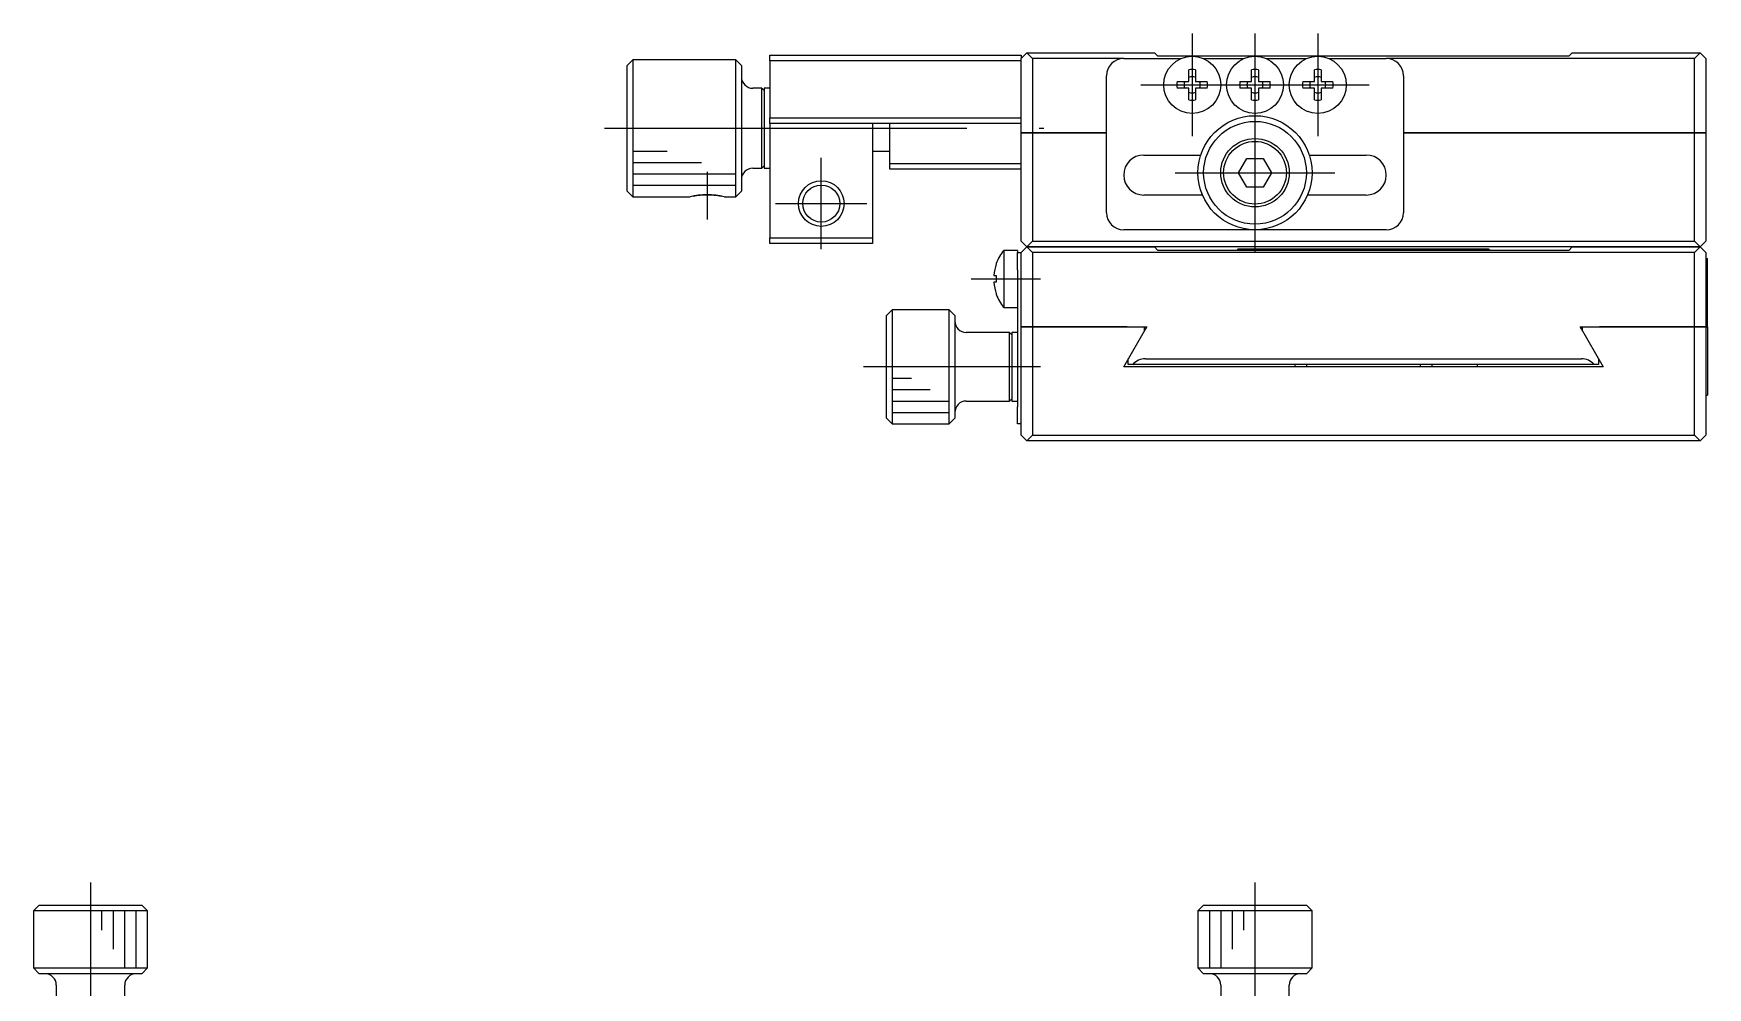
# Model space of a CAD drawing. Extents: x -127 to 232, y -124 to 118.
# Drawn here: x -116.5 to 30.1, y 34.6 to 118.2 of the extents above; entities that cross this region are included whole.
import ezdxf

# ---------------------------------------------------------------- set-up
doc = ezdxf.new("R2010")
doc.units = 0
doc.linetypes.add('CENTER', pattern=[50.8, 31.75, -6.35, 6.35, -6.35])
doc.layers.get('0').update_dxf_attribs({"linetype": 'CONTINUOUS'})
doc.layers.add('CENTER', color=1, linetype='CENTER')

msp = doc.modelspace()

# ---------------------------------------------------------------- linework, layer by layer
at = {"color": 7, "linetype": 'CONTINUOUS'}
for p, q in [((-52, 116.27), (-30, 116.27)), ((-52, 115.77), (-52, 116.27)), ((-30, 115.97), (-29.5, 116.47)), ((-30, 116.27), (-30, 115.97)), ((-30, 109.47), (-30, 115.97)), ((-29.5, 116.47), (-18.3, 116.47)), ((-29.5, 116.47), (-29, 115.97)), ((-29, 115.97), (-29, 109.47)), ((-21, 115.97), (-29, 115.97)), ((-21, 115.97), (-15.98, 115.97)), ((-18, 116.17), (-18.3, 116.47)), ((-15, 116.17), (-18, 116.17)), ((-9.5, 116.17), (-15, 116.17)), ((-14.02, 115.97), (-10.48, 115.97)), ((-4, 116.17), (-9.5, 116.17)), ((-8.52, 115.97), (-4.98, 115.97)), ((18, 116.17), (-4, 116.17)), ((-3.02, 115.97), (2, 115.97)), ((29, 115.97), (2, 115.97)), ((18.3, 116.47), (18, 116.17)), ((18.3, 116.47), (29.5, 116.47)), ((29, 115.97), (29.5, 116.47)), ((29, 109.47), (29, 115.97)), ((29.5, 116.47), (30, 115.97)), ((30, 115.97), (30, 109.47)), ((-64, 115.87), (-64.5, 115.37)), ((-64.5, 109.87), (-64.5, 115.37)), ((-55, 115.87), (-64, 115.87)), ((-64, 115.87), (-64, 109.87)), ((-55, 103.87), (-55, 115.87)), ((-54.5, 115.37), (-55, 115.87)), ((-54.5, 115.37), (-54.5, 104.37)), ((-30, 115.77), (-52, 115.77)), ((-52, 115.77), (-52, 110.77)), ((-22.5, 102.47), (-22.5, 114.47)), ((-15.3, 113.97), (-15.3, 114.99)), ((-14.7, 114.99), (-14.7, 113.97)), ((-9.8, 113.97), (-9.8, 114.99)), ((-9.2, 114.99), (-9.2, 113.97)), ((-4.3, 113.97), (-4.3, 114.99)), ((-3.7, 114.99), (-3.7, 113.97)), ((3.5, 114.47), (3.5, 102.47)), ((-52.7, 113.37), (-53.5, 113.37)), ((-52.7, 106.37), (-52.7, 113.37)), ((-52.5, 113.17), (-52.7, 113.37)), ((-52.5, 113.37), (-52.5, 106.37)), ((-52, 113.37), (-52.5, 113.37)), ((-52.5, 113.17), (-52.5, 106.57)), ((-16.32, 113.97), (-15.3, 113.97)), ((-15.3, 113.37), (-16.32, 113.37)), ((-15.3, 112.35), (-15.3, 113.37)), ((-14.7, 113.97), (-13.68, 113.97)), ((-13.68, 113.37), (-14.7, 113.37)), ((-14.7, 113.37), (-14.7, 112.35)), ((-10.82, 113.97), (-9.8, 113.97)), ((-9.8, 113.37), (-10.82, 113.37)), ((-9.8, 112.35), (-9.8, 113.37)), ((-9.2, 113.97), (-8.18, 113.97)), ((-8.18, 113.37), (-9.2, 113.37)), ((-9.2, 113.37), (-9.2, 112.35)), ((-5.32, 113.97), (-4.3, 113.97)), ((-4.3, 113.37), (-5.32, 113.37)), ((-4.3, 112.35), (-4.3, 113.37)), ((-3.7, 113.97), (-2.68, 113.97)), ((-2.68, 113.37), (-3.7, 113.37)), ((-3.7, 113.37), (-3.7, 112.35)), ((-52, 110.77), (-30, 110.77)), ((-52, 110.27), (-52, 110.77)), ((-52, 110.27), (-52, 100.27)), ((-30, 110.27), (-52, 110.27)), ((-43, 110.27), (-43, 100.27)), ((-41.5, 106.77), (-41.5, 110.27)), ((-64.5, 104.37), (-64.5, 109.87)), ((-64, 109.87), (-64, 103.87)), ((-30, 99.97), (-30, 109.47)), ((-29, 109.47), (-30, 109.47)), ((-30, 109.47), (-29, 109.47)), ((-29, 109.47), (-29, 99.97)), ((-29, 109.47), (-22.5, 109.47)), ((-22.5, 109.47), (-29, 109.47)), ((3.5, 109.47), (29, 109.47)), ((29, 109.47), (3.5, 109.47)), ((29, 99.97), (29, 109.47)), ((30, 109.47), (29, 109.47)), ((29, 109.47), (30, 109.47)), ((30, 109.47), (30, 99.97)), ((-64, 107.87), (-61, 107.87)), ((-43, 107.87), (-41.5, 107.87)), ((-19.25, 107.52), (-14.25, 107.52)), ((-10.94, 105.97), (-10.22, 107.22)), ((-10.22, 107.22), (-8.78, 107.22)), ((-8.78, 107.22), (-8.06, 105.97)), ((-4.75, 107.52), (0.25, 107.52)), ((-64, 106.87), (-58, 106.87)), ((-64, 105.87), (-55, 105.87)), ((-53.5, 106.37), (-52.7, 106.37)), ((-52.7, 106.37), (-52.5, 106.57)), ((-52.5, 106.37), (-52, 106.37)), ((-41.5, 106.77), (-30, 106.77)), ((-41.5, 106.27), (-41.5, 106.77)), ((-30, 106.27), (-41.5, 106.27)), ((-10.22, 104.72), (-10.94, 105.97)), ((-8.06, 105.97), (-8.78, 104.72)), ((-64.5, 104.37), (-64, 103.87)), ((-64, 104.87), (-55, 104.87)), ((-55, 103.87), (-54.5, 104.37)), ((-8.78, 104.72), (-10.22, 104.72)), ((-64, 103.87), (-59, 103.87)), ((-56, 103.87), (-55, 103.87)), ((-14.1, 104.02), (-19.25, 104.02)), ((0.25, 104.02), (-4.9, 104.02)), ((-52, 100.27), (-43, 100.27)), ((-52, 99.77), (-52, 100.27)), ((-43, 99.77), (-52, 99.77)), ((-43, 100.27), (-43, 99.77)), ((-29.5, 99.47), (-30, 99.97)), ((-29, 99.97), (-29.5, 99.47)), ((-29, 99.97), (29, 99.97)), ((-9.5, 100.97), (-21, 100.97)), ((2, 100.97), (-9.5, 100.97)), ((29.5, 99.47), (29, 99.97)), ((30, 99.97), (29.5, 99.47)), ((-31.52, 99.17), (-31.52, 94.17)), ((-30.3, 99.17), (-31.52, 99.17)), ((-30.3, 99.17), (-30.3, 98.97)), ((-30.3, 98.97), (-30, 98.97)), ((-30.3, 97.47), (-30.3, 98.97)), ((-30, 98.97), (-29.5, 99.47)), ((-30, 92.47), (-30, 98.97)), ((-18.3, 99.47), (-29.5, 99.47)), ((-29.5, 99.47), (-18.3, 99.47)), ((-29.5, 99.47), (-29, 98.97)), ((29, 98.97), (-29, 98.97)), ((-29, 98.97), (-29, 92.47)), ((18.3, 99.47), (-18.3, 99.47)), ((-18, 99.17), (-18.3, 99.47)), ((18, 99.17), (-18, 99.17)), ((-11, 99.27), (-11.1, 99.17)), ((11, 99.27), (-11, 99.27)), ((11.1, 99.17), (11, 99.27)), ((18.3, 99.47), (18, 99.17)), ((29.5, 99.47), (18.3, 99.47)), ((18.3, 99.47), (29.5, 99.47)), ((29, 98.97), (29.5, 99.47)), ((29, 92.47), (29, 98.97)), ((29.5, 99.47), (30, 98.97)), ((30, 98.97), (30, 92.47)), ((30, 98.47), (30.15, 98.47)), ((30.15, 92.47), (30.15, 98.47)), ((-32.38, 96.97), (-32.17, 96.97)), ((-32.17, 98.02), (-32.17, 97.99)), ((-32.17, 96.97), (-32.17, 96.37)), ((-30.3, 97.47), (-30.3, 85.47)), ((-32.17, 96.37), (-32.38, 96.37)), ((-32.17, 95.35), (-32.17, 95.32)), ((-41.3, 93.97), (-41.8, 93.47)), ((-41.3, 93.97), (-41.3, 83.97)), ((-36.3, 93.97), (-41.3, 93.97)), ((-36.3, 83.97), (-36.3, 93.97)), ((-35.8, 93.47), (-36.3, 93.97)), ((-31.52, 94.17), (-30.3, 94.17)), ((-41.8, 84.47), (-41.8, 93.47)), ((-35.8, 93.47), (-35.8, 84.47)), ((-30, 82.97), (-30, 92.47)), ((-29, 92.47), (-30, 92.47)), ((-30, 92.47), (-29, 92.47)), ((-29, 92.47), (-29, 82.97)), ((-29, 92.47), (-20.7, 92.47)), ((-20.7, 92.47), (-29, 92.47)), ((-21, 88.97), (-18.98, 92.47)), ((-20.7, 92.47), (-18.98, 92.47)), ((-19.2, 92.47), (-19.2, 92.09)), ((-18.98, 92.47), (-19.1, 92.26)), ((18.98, 92.47), (20.7, 92.47)), ((18.98, 92.47), (21, 88.97)), ((19.1, 92.26), (18.98, 92.47)), ((19.2, 92.09), (19.2, 92.47)), ((20.7, 92.47), (29, 92.47)), ((29, 92.47), (20.7, 92.47)), ((29, 82.97), (29, 92.47)), ((30, 92.47), (29, 92.47)), ((29, 92.47), (30, 92.47)), ((30, 92.47), (30, 82.97)), ((30.15, 92.47), (30, 92.47)), ((30, 92.47), (30.15, 92.47)), ((30.15, 92.47), (30.15, 86.47)), ((-31, 91.97), (-34.8, 91.97)), ((-31, 85.97), (-31, 91.97)), ((-30.8, 91.77), (-31, 91.97)), ((-30.8, 91.97), (-30.8, 85.97)), ((-30.3, 91.97), (-30.8, 91.97)), ((-30.8, 91.77), (-30.8, 86.17)), ((-20.6, 89.17), (-20.6, 89.66)), ((-19.1, 89.67), (19.1, 89.67)), ((20.6, 89.66), (20.6, 89.17)), ((21, 88.97), (-21, 88.97)), ((-20.22, 89.17), (-20.6, 89.17)), ((20.22, 89.17), (-20.22, 89.17)), ((-6, 89.17), (-6, 88.97)), ((-5, 89.17), (-5, 88.97)), ((5, 88.97), (5, 89.17)), ((6, 89.17), (6, 88.97)), ((10, 88.97), (10, 89.17)), ((20.6, 89.17), (20.22, 89.17)), ((-41.3, 87.97), (-39.6, 87.97)), ((-41.3, 86.97), (-37.95, 86.97)), ((-41.3, 85.97), (-36.3, 85.97)), ((-34.8, 85.97), (-31, 85.97)), ((-31, 85.97), (-30.8, 86.17)), ((-30.8, 85.97), (-30.3, 85.97)), ((-30.3, 83.97), (-30.3, 85.47)), ((30, 86.47), (30.15, 86.47)), ((-41.8, 84.47), (-41.3, 83.97)), ((-41.3, 84.97), (-36.3, 84.97)), ((-41.3, 83.97), (-36.3, 83.97)), ((-36.3, 83.97), (-35.8, 84.47)), ((-30, 83.97), (-30.3, 83.97)), ((-29.5, 82.47), (-30, 82.97)), ((-29, 82.97), (-29.5, 82.47)), ((29.5, 82.47), (-29.5, 82.47)), ((-29, 82.97), (29, 82.97)), ((29.5, 82.47), (29, 82.97)), ((30, 82.97), (29.5, 82.47)), ((-116.03, 41.8), (-116.53, 41.3)), ((-106.53, 41.3), (-116.53, 41.3)), ((-116.53, 41.3), (-116.53, 36.3)), ((-116.03, 41.8), (-107.03, 41.8)), ((-110.53, 39.6), (-110.53, 41.3)), ((-109.53, 37.95), (-109.53, 41.3)), ((-108.53, 36.3), (-108.53, 41.3)), ((-107.53, 36.3), (-107.53, 41.3)), ((-106.53, 41.3), (-107.03, 41.8)), ((-106.53, 36.3), (-106.53, 41.3)), ((-14, 41.8), (-14.5, 41.3)), ((-4.5, 41.3), (-14.5, 41.3)), ((-14.5, 41.3), (-14.5, 36.3)), ((-14, 41.8), (-5, 41.8)), ((-13.5, 41.3), (-13.5, 36.3)), ((-12.5, 41.3), (-12.5, 36.3)), ((-11.5, 41.3), (-11.5, 37.95)), ((-10.5, 41.3), (-10.5, 39.6)), ((-4.5, 41.3), (-5, 41.8)), ((-4.5, 36.3), (-4.5, 41.3)), ((-116.53, 36.3), (-106.53, 36.3)), ((-116.53, 36.3), (-116.03, 35.8)), ((-107.03, 35.8), (-116.03, 35.8)), ((-107.03, 35.8), (-106.53, 36.3)), ((-14.5, 36.3), (-9.5, 36.3)), ((-14.5, 36.3), (-14, 35.8)), ((-9.5, 35.8), (-14, 35.8)), ((-9.5, 36.3), (-4.5, 36.3)), ((-5, 35.8), (-9.5, 35.8)), ((-5, 35.8), (-4.5, 36.3)), ((-114.53, 34.8), (-114.53, 31)), ((-108.53, 31), (-108.53, 34.8)), ((-12.5, 34.8), (-12.5, 31)), ((-6.5, 31), (-6.5, 34.8))]:
    msp.add_line(p, q, dxfattribs=at)
for centre, radius in [((-15, 113.67), 2.5), ((-9.5, 113.67), 2.5), ((-4, 113.67), 2.5), ((-9.5, 105.97), 5), ((-9.5, 105.97), 4.5), ((-9.5, 105.97), 3), ((-9.5, 105.97), 2.75), ((-47.5, 103.27), 1.62)]:
    msp.add_circle(centre, radius, dxfattribs=at)
at = {"color": 3, "linetype": 'CONTINUOUS'}
msp.add_circle((-47.5, 103.27), 2, dxfattribs=at)
at = {"color": 7, "linetype": 'CONTINUOUS'}
for centre, radius, start, end in [((-21, 114.47), 1.5, 90, 180), ((2, 114.47), 1.5, 0, 90), ((-15, 113.67), 1.35, 77.1604, 102.8396), ((-9.5, 113.67), 1.35, 77.1604, 102.8396), ((-4, 113.67), 1.35, 77.1604, 102.8396), ((-53.5, 114.37), 1, 180, 270), ((-15, 113.67), 1.35, 167.1604, 192.8396), ((-15, 113.67), 0.708, 154.9481, 205.0519), ((-15, 113.67), 0.708, 64.9481, 115.0519), ((-15, 113.67), 0.708, 244.9481, 295.0519), ((-15, 113.67), 0.708, 334.9481, 25.0519), ((-15, 113.67), 1.35, 347.1604, 12.8396), ((-9.5, 113.67), 1.35, 167.1604, 192.8396), ((-9.5, 113.67), 0.708, 154.9481, 205.0519), ((-9.5, 113.67), 0.708, 64.9481, 115.0519), ((-9.5, 113.67), 0.708, 244.9481, 295.0519), ((-9.5, 113.67), 0.708, 334.9481, 25.0519), ((-9.5, 113.67), 1.35, 347.1604, 12.8396), ((-4, 113.67), 1.35, 167.1604, 192.8396), ((-4, 113.67), 0.708, 154.9481, 205.0519), ((-4, 113.67), 0.708, 64.9481, 115.0519), ((-4, 113.67), 0.708, 244.9481, 295.0519), ((-4, 113.67), 0.708, 334.9481, 25.0519), ((-4, 113.67), 1.35, 347.1604, 12.8396), ((-15, 113.67), 1.35, 257.1604, 282.8396), ((-9.5, 113.67), 1.35, 257.1604, 282.8396), ((-4, 113.67), 1.35, 257.1604, 282.8396), ((-19.25, 105.77), 1.75, 90, 270), ((0.25, 105.77), 1.75, 270, 90), ((-53.5, 105.37), 1, 90, 180), ((-57.5, 98.2), 5.81, 77.7751, 102.2249), ((-21, 102.47), 1.5, 180, 270), ((2, 102.47), 1.5, 270, 0), ((-28.4, 96.67), 4, 141.3178, 160.2754), ((-28.4, 96.67), 3.99, 160.7318, 175.6866), ((-28.4, 96.67), 3.99, 184.3134, 199.2682), ((-28.4, 96.67), 4, 199.7246, 218.6822), ((-34.8, 92.97), 1, 180, 270), ((-19.1, 88.17), 1.5, 90, 138.1897), ((19.1, 88.17), 1.5, 41.8103, 90), ((-34.8, 84.97), 1, 90, 180), ((-115.53, 34.8), 1, 0, 90), ((-107.53, 34.8), 1, 90, 180), ((-13.5, 34.8), 1, 0, 90), ((-5.5, 34.8), 1, 90, 180)]:
    msp.add_arc(centre, radius, start, end, dxfattribs=at)
at = {"color": 3, "linetype": 'CONTINUOUS'}
msp.add_arc((-57.5, 97.36), 6.68, 77.0217, 102.9783, dxfattribs=at)
at = {"layer": 'CENTER', "color": 1, "linetype": 'CENTER'}
for p, q in [((-15, 118.17), (-15, 109.17)), ((-9.5, 118.17), (-9.5, 98.97)), ((-4, 118.17), (-4, 109.17)), ((-19.5, 113.67), (0.5, 113.67)), ((-66.5, 109.87), (-28, 109.87)), ((-47.5, 99.27), (-47.5, 107.27)), ((-57.5, 106.04), (-57.5, 101.87)), ((-16.5, 105.97), (-2.5, 105.97)), ((-51.5, 103.27), (-43.5, 103.27)), ((-34.38, 96.67), (-28.3, 96.67)), ((-28.3, 88.97), (-43.8, 88.97)), ((-111.53, 43.8), (-111.53, 28.3)), ((-9.5, 43.8), (-9.5, 28.3))]:
    msp.add_line(p, q, dxfattribs=at)

doc.saveas('drawing.dxf')
